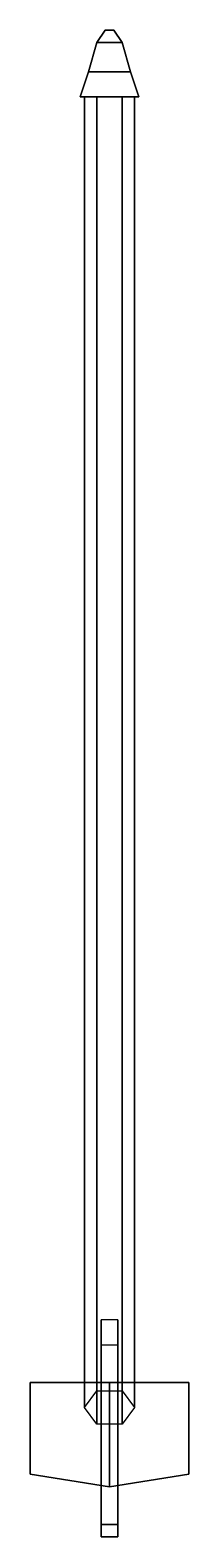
# Model space of a CAD drawing. Extents: x -0.19 to 0.19, y -3.56 to 0.05.
import ezdxf

# ---------------------------------------------------------------- set-up
doc = ezdxf.new("R2010")
doc.units = 0
doc.layers.add('GUNLEGS', color=6, linetype='CONTINUOUS')

msp = doc.modelspace()

# ---------------------------------------------------------------- linework, layer by layer
at = {"layer": 'GUNLEGS'}
for points in [[(-0.01, 0.05, -0.1), (-0.03, 0.02, -0.1), (-0.03, 0.02, -0.07), (-0.01, 0.05, -0.07)], [(0.01, 0.05, -0.1), (0.03, 0.02, -0.1), (-0.03, 0.02, -0.1), (-0.01, 0.05, -0.1)], [(-0.01, 0.05, -0.07), (-0.03, 0.02, -0.07), (0.03, 0.02, -0.07), (0.01, 0.05, -0.07)], [(-0.01, 0.05, 0.09), (-0.03, 0.02, 0.09), (-0.03, 0.02, 0.12), (-0.01, 0.05, 0.12)], [(0.01, 0.05, 0.09), (0.03, 0.02, 0.09), (-0.03, 0.02, 0.09), (-0.01, 0.05, 0.09)], [(-0.01, 0.05, 0.12), (-0.03, 0.02, 0.12), (0.03, 0.02, 0.12), (0.01, 0.05, 0.12)], [(0.01, 0.05, -0.07), (0.01, 0.05, -0.1), (-0.01, 0.05, -0.1), (-0.01, 0.05, -0.07)], [(0.01, 0.05, 0.12), (0.01, 0.05, 0.09), (-0.01, 0.05, 0.09), (-0.01, 0.05, 0.12)], [(0.03, 0.02, -0.07), (0.03, 0.02, -0.1), (0.01, 0.05, -0.1), (0.01, 0.05, -0.07)], [(0.03, 0.02, 0.12), (0.03, 0.02, 0.09), (0.01, 0.05, 0.09), (0.01, 0.05, 0.12)], [(-0.03, 0.02, -0.1), (-0.05, -0.05, -0.1), (-0.05, -0.05, -0.07), (-0.03, 0.02, -0.07)], [(0.03, 0.02, -0.1), (0.05, -0.05, -0.1), (-0.05, -0.05, -0.1), (-0.03, 0.02, -0.1)], [(-0.03, 0.02, -0.07), (-0.05, -0.05, -0.07), (0.05, -0.05, -0.07), (0.03, 0.02, -0.07)], [(-0.03, 0.02, 0.09), (-0.05, -0.05, 0.09), (-0.05, -0.05, 0.12), (-0.03, 0.02, 0.12)], [(0.03, 0.02, 0.09), (0.05, -0.05, 0.09), (-0.05, -0.05, 0.09), (-0.03, 0.02, 0.09)], [(-0.03, 0.02, 0.12), (-0.05, -0.05, 0.12), (0.05, -0.05, 0.12), (0.03, 0.02, 0.12)], [(0.05, -0.05, -0.07), (0.05, -0.05, -0.1), (0.03, 0.02, -0.1), (0.03, 0.02, -0.07)], [(0.05, -0.05, 0.12), (0.05, -0.05, 0.09), (0.03, 0.02, 0.09), (0.03, 0.02, 0.12)], [(-0.05, -0.05, -0.1), (-0.07, -0.11, -0.08), (-0.07, -0.11, 0.06), (-0.05, -0.05, 0.12)], [(-0.05, -0.05, 0.12), (-0.07, -0.11, 0.06), (0.07, -0.11, 0.06), (0.05, -0.05, 0.12)], [(0.05, -0.05, -0.1), (0.07, -0.11, -0.08), (-0.07, -0.11, -0.08), (-0.05, -0.05, -0.1)], [(0.05, -0.05, 0.09), (0.05, -0.05, -0.07), (-0.05, -0.05, -0.07), (-0.05, -0.05, 0.09)], [(0.07, -0.11, 0.06), (0.07, -0.11, -0.08), (0.05, -0.05, -0.1), (0.05, -0.05, 0.12)], [(-0.07, -0.11, 0.06), (-0.07, -0.11, -0.08), (0.07, -0.11, -0.08), (0.07, -0.11, 0.06)], [(-0.03, -0.11, 0.042), (-0.06, -0.11, -0.01), (-0.06, -3.25, -0.01), (-0.03, -3.21, 0.042)], [(-0.06, -0.11, -0.01), (-0.03, -0.11, -0.062), (-0.03, -3.29, -0.062), (-0.06, -3.25, -0.01)], [(0.03, -0.11, 0.042), (-0.03, -0.11, 0.042), (-0.03, -3.21, 0.042), (0.03, -3.21, 0.042)], [(-0.03, -0.11, -0.062), (0.03, -0.11, -0.062), (0.03, -3.29, -0.062), (-0.03, -3.29, -0.062)], [(0.06, -0.11, -0.01), (0.03, -0.11, 0.042), (0.03, -3.21, 0.042), (0.06, -3.25, -0.01)], [(0.03, -0.11, -0.062), (0.06, -0.11, -0.01), (0.06, -3.25, -0.01), (0.03, -3.29, -0.062)], [(-0.02, -3.04, 0.04), (-0.02, -3.53, 0.43), (0.02, -3.53, 0.43), (0.02, -3.04, 0.04)], [(-0.02, -3.1, 0.04), (-0.02, -3.56, 0.4), (-0.02, -3.53, 0.43), (-0.02, -3.04, 0.04)], [(0.02, -3.53, 0.43), (0.02, -3.56, 0.4), (0.02, -3.1, 0.04), (0.02, -3.04, 0.04)], [(0.02, -3.1, 0.04), (0.02, -3.56, 0.4), (-0.02, -3.56, 0.4), (-0.02, -3.1, 0.04)], [(-0.19, -3.41, -0.2), (0, -3.44, -0.24), (0, -3.19, 0.07), (-0.19, -3.19, 0.07)], [(0, -3.19, 0.07), (0, -3.44, -0.24), (-0.19, -3.41, -0.2), (-0.19, -3.19, 0.07)], [(0.19, -3.19, 0.07), (0.19, -3.41, -0.2), (0, -3.44, -0.24), (0, -3.19, 0.07)], [(0, -3.44, -0.24), (0.19, -3.41, -0.2), (0.19, -3.19, 0.07), (0, -3.19, 0.07)], [(-0.02, -3.53, 0.43), (-0.02, -3.56, 0.4), (0.02, -3.56, 0.4), (0.02, -3.53, 0.43)]]:
    msp.add_3dface(points, dxfattribs=at)

doc.saveas('drawing.dxf')
